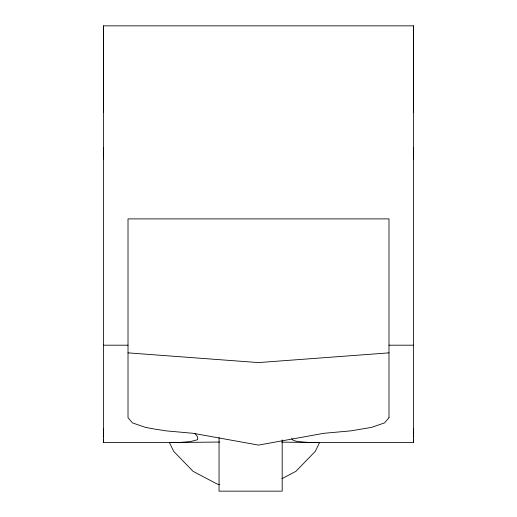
<?xml version="1.0" encoding="UTF-8"?>
<svg xmlns="http://www.w3.org/2000/svg" width="517" height="517" viewBox="0 0 517 517"><rect width="100%" height="100%" fill="white"/><g stroke="black" fill="none" stroke-linecap="round" stroke-linejoin="round"><path stroke-width="0.78" d="M103.406 436.981L103.406 428.845M103.4 112.267L103.406 25.85L413.6 25.85L413.6 442.558L306.671 442.558M413.6 436.981L413.6 428.845M413.594 112.267L413.6 25.85M281.965 478.677L295.898 471.342L315.254 451.36L319.596 442.558L281.7 442.145M180.162 442.423L190.301 441.589L197.636 439.728L197.636 436.981L194.941 433.356M388.991 352.865L258.5 362.585L128.016 352.865M219.828 442.041L169.376 442.558L173.718 451.36L193.067 471.342L217.457 484.177L219.841 484.565M103.406 345.194L128.016 345.194M388.991 345.194L413.6 345.194M103.406 439.728L103.406 442.558L182.294 442.558M308.739 442.423L298.231 441.589A229.121 17.255 -8.9 0 1 291.859 438.461M413.594 147.849L413.6 158.932M413.6 439.728L413.6 442.558M103.4 147.849L103.406 158.932M282.192 439.909L282.192 491.15L219.04 491.15L219.04 437.505M103.406 25.85L103.406 442.558M388.991 417.691L384.545 422.893L371.51 427.385L350.772 430.874L323.745 433.317L258.5 445.092L193.261 433.317L166.235 430.874L154.971 429.142L145.497 427.385L132.462 422.893L128.016 417.691L128.016 218.891L388.991 218.891L388.991 417.691"/></g></svg>
